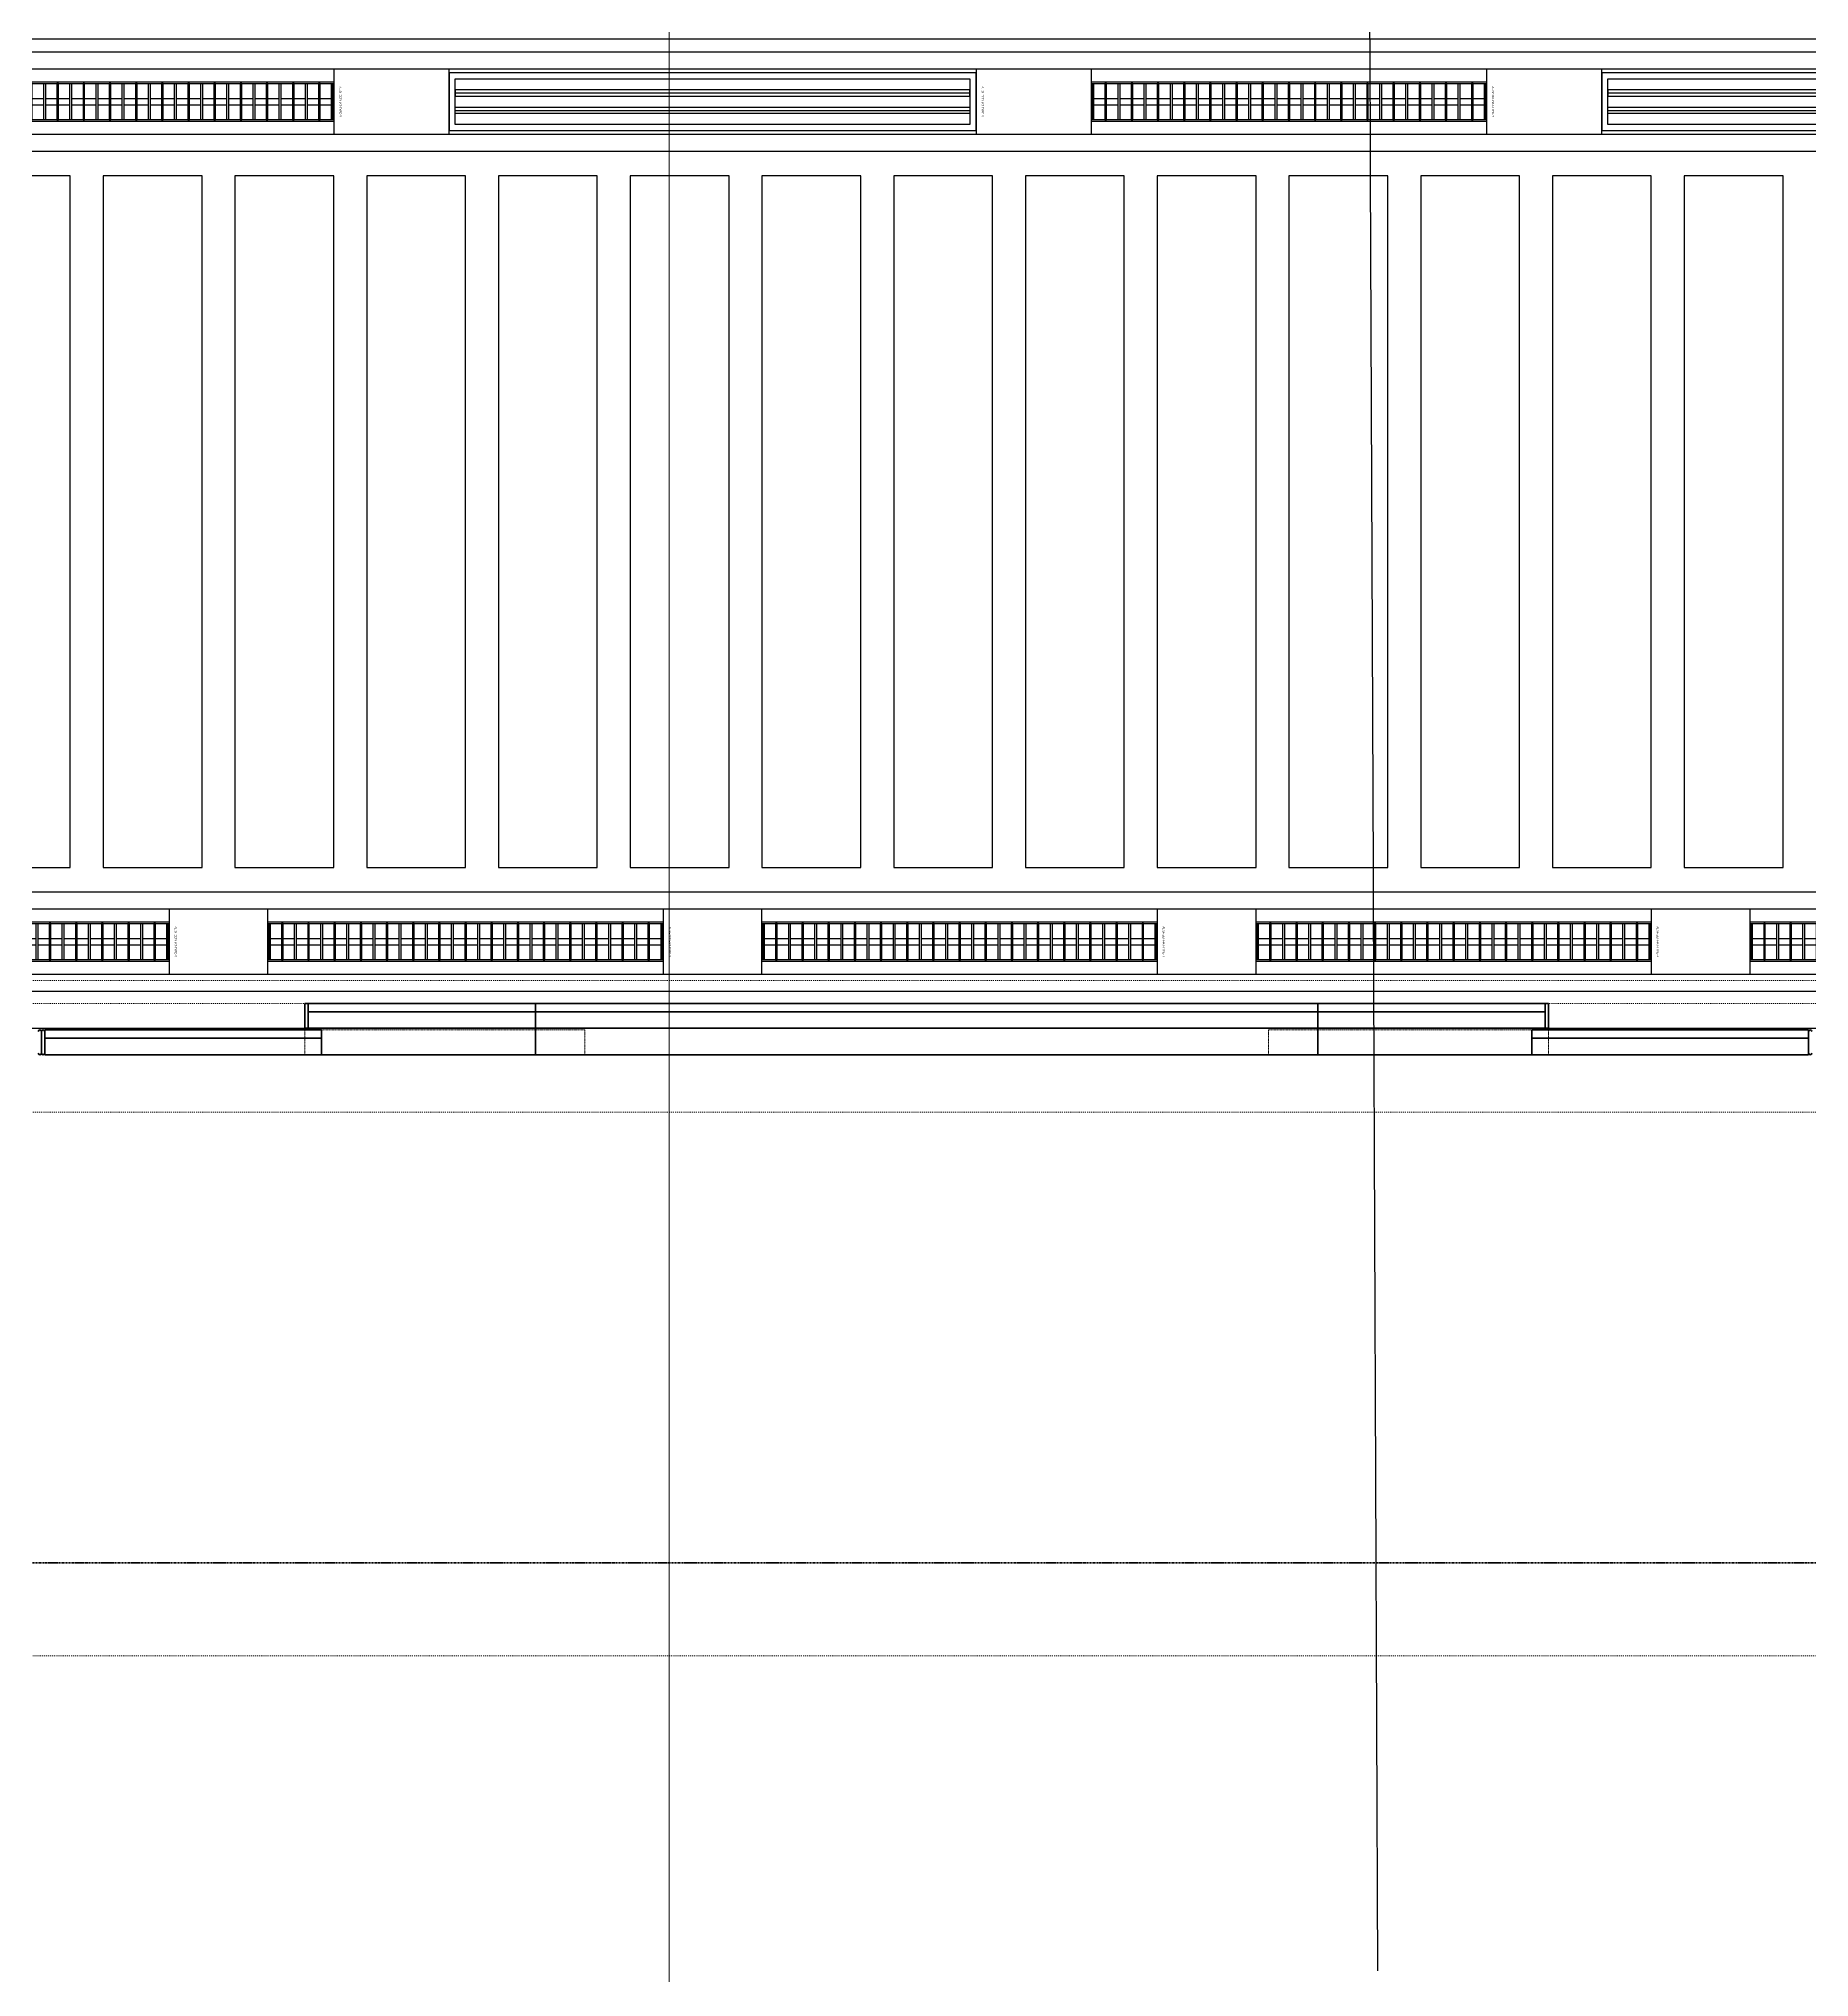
# Model space of a CAD drawing. Header units: millimetres. Extents: x -794868 to -715506, y -16735 to 22434.
# Drawn here: x -755128 to -749753, y -2857 to 3028 of the extents above; entities that cross this region are included whole.
import ezdxf
from ezdxf.enums import TextEntityAlignment as Align
from ezdxf.xclip import XClip

# ---------------------------------------------------------------- set-up
doc = ezdxf.new("R2010")
doc.units = ezdxf.units.MM
doc.header["$XCLIPFRAME"] = 0
for name, pattern in [('DASH', [6.35, 3.175, -3.175]), ('DPA_Grid _ Level 100', [10, 5.5, -1.6, 1.3, -1.6]), ('DPA_Hidden 500', [1.4, 0.8, -0.6])]:
    doc.linetypes.add(name, pattern=pattern)
for name, color, linetype in [('000 - WIPEOUT', 250, 'Continuous'), ('001 - ASCESSORIES', 251, 'Continuous'), ('A04_TUBE SERIES', 2, 'Continuous'), ('A11_ALU.SOLID SHEET', 2, 'Continuous')]:
    doc.layers.add(name, color=color, linetype=linetype)
for name, color, linetype, lineweight in [('A-ANNO-NOTE', 3, 'Continuous', 25), ('A-GENM', 1, 'Continuous', 9), ('A-GENM-HDLN', 2, 'DPA_Hidden 500', 9), ('G-ANNO-SECL', 3, 'Continuous', 9), ('G-ANNO-TEXT', 3, 'Continuous', 9), ('Q-SPCQ', 2, 'Continuous', 35), ('Q-SPCQ-HDLN', 2, 'DASH', 9)]:
    doc.layers.add(name, color=color, linetype=linetype, lineweight=lineweight)

# ---------------------------------------------------------------- blocks, each defined once
blk = doc.blocks.new('DPA_Speciality_PlatformScreenDoor - Length_135300-12767973-4262-01 ENLARGED UPPER PLATFORM LEVEL - REFLECTED CEILING PLAN - SHEET 3')
at = {"layer": 'A-GENM'}
for p, q in [((33212.5, -250), (33014.7, -250)), ((33014.7, -250), (33212.5, -250)), ((33107.5, -250), (33017.5, -250)), ((33017.5, -250), (33107.5, -250)), ((33117.5, -250), (33207.5, -250)), ((33207.5, -250), (33117.5, -250)), ((37587.5, -250), (37785.3, -250)), ((37785.3, -250), (37587.5, -250)), ((37682.5, -250), (37592.5, -250)), ((37592.5, -250), (37682.5, -250)), ((37692.5, -250), (37782.5, -250)), ((37782.5, -250), (37692.5, -250)), ((33765.3, -330), (33889.1, -330)), ((33775.9, -330), (33829, -330)), ((33825.4, -330), (33878.5, -330)), ((35365.3, -330), (35489.1, -330)), ((35375.9, -330), (35429, -330)), ((35425.4, -330), (35478.5, -330))]:
    blk.add_line(p, q, dxfattribs=at)
at = {"layer": 'A-GENM-HDLN'}
for p, q in [((33512.5, -175), (33512.5, -250)), ((33512.5, -175), (34362.5, -175)), ((34362.5, -250), (34362.5, -175)), ((36437.5, -250), (36437.5, -175)), ((37287.5, -175), (36437.5, -175)), ((37287.5, -175), (37287.5, -250)), ((33512.5, -250), (34362.5, -250)), ((37287.5, -250), (36437.5, -250))]:
    blk.add_line(p, q, dxfattribs=at)
at = {"layer": 'Q-SPCQ', "linetype": 'DASH', "lineweight": 9}
blk.add_line((3946, 1650), (73451.3, 1650), dxfattribs=at)
at = {"layer": 'Q-SPCQ'}
for p, q in [((33562.5, -175), (32722.5, -175)), ((32722.5, -175), (33562.5, -175)), ((32722.5, -175), (32722.5, -225)), ((32722.5, -175), (32722.5, -225)), ((32752.5, -175), (33532.5, -175)), ((33532.5, -175), (32752.5, -175)), ((33532.5, -175), (32752.5, -175)), ((32752.5, -175), (33532.5, -175)), ((33512.5, -175), (34212.5, -175)), ((33562.5, -225), (33562.5, -175)), ((33562.5, -175), (33562.5, -225)), ((34212.5, -175), (34212.5, -330)), ((34212.5, -175), (36587.5, -175)), ((34212.5, -330), (34212.5, -175)), ((34212.5, -200), (34212.5, -175.9)), ((34212.5, -175.9), (34212.5, -200)), ((36587.5, -175), (36587.5, -330)), ((36587.5, -175), (37287.5, -175)), ((36587.5, -330), (36587.5, -175)), ((36587.5, -200), (36587.5, -175.9)), ((36587.5, -175.9), (36587.5, -200)), ((37237.5, -175), (38077.5, -175)), ((38077.5, -175), (37237.5, -175)), ((37237.5, -175), (37237.5, -225)), ((37237.5, -225), (37237.5, -175)), ((38047.5, -175), (37267.5, -175)), ((37267.5, -175), (38047.5, -175)), ((37267.5, -175), (38047.5, -175)), ((38047.5, -175), (37267.5, -175)), ((38077.5, -225), (38077.5, -175)), ((38077.5, -225), (38077.5, -175)), ((32722.5, -245), (32722.5, -180)), ((32722.5, -180), (32722.5, -245)), ((32722.5, -225), (33562.5, -225)), ((33562.5, -225), (32722.5, -225)), ((32722.5, -250), (32722.5, -225)), ((32722.5, -225), (32722.5, -250)), ((33562.5, -225), (32722.5, -225)), ((32722.5, -225), (32722.5, -250)), ((32722.5, -250), (32722.5, -225)), ((32722.5, -225), (33562.5, -225)), ((33562.5, -225), (32722.5, -225)), ((32722.5, -225), (33562.5, -225)), ((33532.5, -225), (32752.5, -225)), ((32752.5, -225), (33532.5, -225)), ((32752.5, -225), (33532.5, -225)), ((33532.5, -225), (32752.5, -225)), ((33512.5, -225), (32772.5, -225)), ((32772.5, -225), (33512.5, -225)), ((33512.5, -225), (32772.5, -225)), ((32772.5, -225), (33512.5, -225)), ((33562.5, -225), (33562.5, -250)), ((33562.5, -225), (33562.5, -250)), ((33562.5, -250), (33562.5, -225)), ((33562.5, -225), (33562.5, -250)), ((34212.5, -305), (34212.5, -200)), ((34212.5, -200), (34212.5, -305)), ((36587.5, -305), (36587.5, -200)), ((36587.5, -200), (36587.5, -305)), ((38077.5, -225), (37237.5, -225)), ((37237.5, -225), (38077.5, -225)), ((37237.5, -250), (37237.5, -225)), ((37237.5, -250), (37237.5, -225)), ((38077.5, -225), (37237.5, -225)), ((37237.5, -225), (37237.5, -250)), ((37237.5, -250), (37237.5, -225)), ((37237.5, -225), (38077.5, -225)), ((37237.5, -225), (38077.5, -225)), ((38077.5, -225), (37237.5, -225)), ((37267.5, -225), (38047.5, -225)), ((38047.5, -225), (37267.5, -225)), ((38047.5, -225), (37267.5, -225)), ((37267.5, -225), (38047.5, -225)), ((37287.5, -225), (38027.5, -225)), ((38027.5, -225), (37287.5, -225)), ((37287.5, -225), (38027.5, -225)), ((38027.5, -225), (37287.5, -225)), ((38077.5, -180), (38077.5, -245)), ((38077.5, -245), (38077.5, -180)), ((38077.5, -225), (38077.5, -250)), ((38077.5, -250), (38077.5, -225)), ((38077.5, -250), (38077.5, -225)), ((38077.5, -225), (38077.5, -250)), ((38087.5, -245), (38087.5, -180)), ((38087.5, -180), (38087.5, -245)), ((38087.5, -180), (38087.5, -245)), ((38087.5, -245), (38087.5, -180)), ((32722.5, -250), (33562.5, -250)), ((33562.5, -250), (32722.5, -250)), ((32722.5, -250), (33562.5, -250)), ((33562.5, -250), (32722.5, -250)), ((33512.5, -250), (32772.5, -250)), ((32772.5, -250), (33512.5, -250)), ((33512.5, -250), (32772.5, -250)), ((32772.5, -250), (33512.5, -250)), ((33512.5, -305), (33512.5, -250)), ((33512.5, -250), (33512.5, -330)), ((33522.5, -255), (33512.5, -255)), ((33512.5, -255), (33512.5, -330)), ((33512.5, -330), (33512.5, -255)), ((33512.5, -255), (33522.5, -255)), ((33522.5, -330), (33522.5, -255)), ((33522.5, -255), (33522.5, -330)), ((34212.5, -255), (33522.5, -255)), ((33522.5, -255), (34212.5, -255)), ((33522.5, -255), (33522.5, -305)), ((33522.5, -255), (33522.5, -305)), ((33572.5, -255), (34152.5, -255)), ((34152.5, -255), (33572.5, -255)), ((34162.5, -255), (33572.5, -255)), ((33572.5, -255), (34162.5, -255)), ((36587.5, -255), (34212.5, -255)), ((34212.5, -255), (36587.5, -255)), ((34212.5, -255), (34212.5, -305)), ((34212.5, -255), (34212.5, -305)), ((34212.5, -305), (34212.5, -255)), ((34212.5, -255), (34212.5, -305)), ((36537.5, -255), (34262.5, -255)), ((34262.5, -255), (36537.5, -255)), ((34272.5, -255), (36526.6, -255)), ((36526.6, -255), (34272.5, -255)), ((36587.5, -255), (37277.5, -255)), ((37277.5, -255), (36587.5, -255)), ((36587.5, -255), (36587.5, -305)), ((36587.5, -305), (36587.5, -255)), ((36587.5, -305), (36587.5, -255)), ((36587.5, -255), (36587.5, -305)), ((36637.5, -255), (37227.5, -255)), ((37227.5, -255), (36637.5, -255)), ((37227.5, -255), (36647.5, -255)), ((36647.5, -255), (37227.5, -255)), ((38077.5, -250), (37237.5, -250)), ((37237.5, -250), (38077.5, -250)), ((37237.5, -250), (38077.5, -250)), ((38077.5, -250), (37237.5, -250)), ((37277.5, -255), (37277.5, -330)), ((37287.5, -255), (37277.5, -255)), ((37277.5, -255), (37287.5, -255)), ((37277.5, -330), (37277.5, -255)), ((37277.5, -305), (37277.5, -255)), ((37277.5, -305), (37277.5, -255)), ((37287.5, -250), (38027.5, -250)), ((38027.5, -250), (37287.5, -250)), ((37287.5, -250), (38027.5, -250)), ((38027.5, -250), (37287.5, -250)), ((37287.5, -330), (37287.5, -250)), ((37287.5, -250), (37287.5, -305)), ((37287.5, -330), (37287.5, -255)), ((37287.5, -255), (37287.5, -330)), ((33512.5, -329.1), (33512.5, -305)), ((33512.5, -330), (34212.5, -330)), ((33512.5, -330), (33522.5, -330)), ((33522.5, -330), (33512.5, -330)), ((34212.5, -305), (33522.5, -305)), ((33522.5, -305), (34202.5, -305)), ((33522.5, -305), (33522.5, -330)), ((33522.5, -305), (33522.5, -330)), ((33522.5, -305), (34202.5, -305)), ((34202.5, -305), (33522.5, -305)), ((33522.5, -330), (33522.5, -305)), ((33522.5, -305), (33522.5, -330)), ((34212.5, -305), (33522.5, -305)), ((33522.5, -305), (34212.5, -305)), ((34202.5, -330), (33522.5, -330)), ((33522.5, -330), (34212.5, -330)), ((33522.5, -330), (34202.5, -330)), ((34202.5, -330), (33522.5, -330)), ((34152.5, -305), (33572.5, -305)), ((33572.5, -305), (34152.5, -305)), ((34152.5, -305), (33572.5, -305)), ((33572.5, -305), (34152.5, -305)), ((34162.5, -305), (33572.5, -305)), ((33572.5, -305), (34162.5, -305)), ((33572.5, -305), (34152.5, -305)), ((34152.5, -305), (33572.5, -305)), ((34152.5, -330), (33572.5, -330)), ((33572.5, -330), (34152.5, -330)), ((34152.5, -330), (33572.5, -330)), ((33572.5, -330), (34152.5, -330)), ((34202.5, -305), (34212.5, -305)), ((34212.5, -330), (34202.5, -330)), ((34212.5, -329.1), (34212.5, -305)), ((36587.5, -305), (34212.5, -305)), ((34212.5, -305), (34222.5, -305)), ((34212.5, -330), (34212.5, -305)), ((34212.5, -305), (34212.5, -330)), ((36587.5, -305), (34212.5, -305)), ((34212.5, -305), (36587.5, -305)), ((34212.5, -305), (34212.5, -329.1)), ((34212.5, -330), (34212.5, -305)), ((34212.5, -305), (34212.5, -330)), ((34212.5, -330), (36587.5, -330)), ((34222.5, -330), (34212.5, -330)), ((34212.5, -330), (36587.5, -330)), ((34222.5, -305), (36577.5, -305)), ((34222.5, -305), (36577.5, -305)), ((36577.5, -305), (34222.5, -305)), ((36577.5, -330), (34222.5, -330)), ((34222.5, -330), (36577.5, -330)), ((36577.5, -330), (34222.5, -330)), ((36537.5, -305), (34262.5, -305)), ((34262.5, -305), (36537.5, -305)), ((36526.6, -305), (34272.5, -305)), ((34272.5, -305), (36526.6, -305)), ((36526.6, -305), (34272.5, -305)), ((34272.5, -305), (36526.6, -305)), ((34272.5, -305), (36526.6, -305)), ((36526.6, -305), (34272.5, -305)), ((36526.6, -330), (34272.5, -330)), ((34272.5, -330), (36526.6, -330)), ((36526.6, -330), (34272.5, -330)), ((34272.5, -330), (36526.6, -330)), ((36577.5, -305), (36587.5, -305)), ((36587.5, -330), (36577.5, -330)), ((36587.5, -329.1), (36587.5, -305)), ((36587.5, -305), (36597.5, -305)), ((37277.5, -305), (36587.5, -305)), ((36587.5, -305), (36587.5, -330)), ((36587.5, -330), (36587.5, -305)), ((36587.5, -305), (37277.5, -305)), ((37277.5, -305), (36587.5, -305)), ((36587.5, -305), (36587.5, -329.1)), ((36587.5, -330), (36587.5, -305)), ((36587.5, -305), (36587.5, -330)), ((36587.5, -330), (37287.5, -330)), ((36587.5, -330), (37277.5, -330)), ((36597.5, -330), (36587.5, -330)), ((36597.5, -305), (37277.5, -305)), ((37277.5, -305), (36597.5, -305)), ((36597.5, -305), (37277.5, -305)), ((37277.5, -330), (36597.5, -330)), ((37277.5, -330), (36597.5, -330)), ((36597.5, -330), (37277.5, -330)), ((36637.5, -305), (37227.5, -305)), ((37227.5, -305), (36637.5, -305)), ((36647.5, -305), (37227.5, -305)), ((37227.5, -305), (36647.5, -305)), ((36647.5, -305), (37227.5, -305)), ((37227.5, -305), (36647.5, -305)), ((37227.5, -305), (36647.5, -305)), ((36647.5, -305), (37227.5, -305)), ((36647.5, -330), (37227.5, -330)), ((37227.5, -330), (36647.5, -330)), ((36647.5, -330), (37227.5, -330)), ((37227.5, -330), (36647.5, -330)), ((37277.5, -330), (37277.5, -305)), ((37277.5, -330), (37277.5, -305)), ((37277.5, -305), (37277.5, -330)), ((37277.5, -330), (37277.5, -305)), ((37277.5, -330), (37287.5, -330)), ((37287.5, -330), (37277.5, -330)), ((37287.5, -305), (37287.5, -329.1))]:
    blk.add_line(p, q, dxfattribs=at)
for centre, start, end in [((32717.5, -180), 0, 180), ((32717.5, -180), 0, 45), ((38082.5, -180), 0, 180), ((38082.5, -180), 135, 180), ((38082.5, -180), 60, 120), ((38092.5, -180), 0, 180), ((38092.5, -180), 60, 120), ((38082.5, -180), 360, 30), ((38092.5, -180), 150, 180), ((32717.5, -245), 180, 360), ((32717.5, -245), 330, 360), ((38082.5, -245), 180, 210), ((38082.5, -245), 180, 0), ((38082.5, -245), 240, 300), ((38082.5, -245), 330, 0), ((38092.5, -245), 180, 210), ((38092.5, -245), 180, 360), ((38092.5, -245), 240, 300)]:
    blk.add_arc(centre, 5, start, end, dxfattribs=at)
at = {"layer": 'Q-SPCQ-HDLN'}
for p, q in [((73451.3, 0), (3946, 0)), ((73451.3, -330), (3946, -330)), ((73451.3, -400), (3946, -400))]:
    blk.add_line(p, q, dxfattribs=at)
blk = doc.blocks.new('*U695')
at = {"color": 1}
blk.add_wipeout([(600, -60), (-600, -60), (-600, 60), (600, 60)], dxfattribs=at).dxf.layer = '000 - WIPEOUT'
at = {"layer": '001 - ASCESSORIES', "color": 0}
blk.add_lwpolyline([(600, -60), (-600, -60), (-600, 60), (600, 60)], close=True, dxfattribs=at)
at = {"layer": '001 - ASCESSORIES'}
for points in [[(-593.5, -55), (-598.5, -55), (-598.5, 55), (-593.5, 55)], [(595, -55), (-595, -55), (-595, 55), (595, 55)], [(-558.8, -55), (-553.8, -55), (-553.8, 55), (-558.8, 55)], [(-514, -55), (-519, -55), (-519, 55), (-514, 55)], [(-479.3, -55), (-474.3, -55), (-474.3, 55), (-479.3, 55)], [(-434.6, -55), (-439.6, -55), (-439.6, 55), (-434.6, 55)], [(-399.8, -55), (-394.8, -55), (-394.8, 55), (-399.8, 55)], [(-355.1, -55), (-360.1, -55), (-360.1, 55), (-355.1, 55)], [(-320.4, -55), (-315.4, -55), (-315.4, 55), (-320.4, 55)], [(-275.6, -55), (-280.6, -55), (-280.6, 55), (-275.6, 55)], [(-240.9, -55), (-235.9, -55), (-235.9, 55), (-240.9, 55)], [(-196.2, -55), (-201.2, -55), (-201.2, 55), (-196.2, 55)], [(-161.4, -55), (-156.4, -55), (-156.4, 55), (-161.4, 55)], [(-116.7, -55), (-121.7, -55), (-121.7, 55), (-116.7, 55)], [(-82, -55), (-77, -55), (-77, 55), (-82, 55)], [(-37.2, -55), (-42.2, -55), (-42.2, 55), (-37.2, 55)], [(-2.5, -55), (2.5, -55), (2.5, 55), (-2.5, 55)], [(42.2, -55), (37.2, -55), (37.2, 55), (42.2, 55)], [(77, -55), (82, -55), (82, 55), (77, 55)], [(121.7, -55), (116.7, -55), (116.7, 55), (121.7, 55)], [(156.4, -55), (161.4, -55), (161.4, 55), (156.4, 55)], [(201.2, -55), (196.2, -55), (196.2, 55), (201.2, 55)], [(235.9, -55), (240.9, -55), (240.9, 55), (235.9, 55)], [(280.6, -55), (275.6, -55), (275.6, 55), (280.6, 55)], [(315.4, -55), (320.4, -55), (320.4, 55), (315.4, 55)], [(360.1, -55), (355.1, -55), (355.1, 55), (360.1, 55)], [(394.8, -55), (399.8, -55), (399.8, 55), (394.8, 55)], [(439.6, -55), (434.6, -55), (434.6, 55), (439.6, 55)], [(474.3, -55), (479.3, -55), (479.3, 55), (474.3, 55)], [(519, -55), (514, -55), (514, 55), (519, 55)], [(553.8, -55), (558.8, -55), (558.8, 55), (553.8, 55)], [(598.5, -55), (593.5, -55), (593.5, 55), (598.5, 55)]]:
    blk.add_lwpolyline(points, close=True, dxfattribs=at)
for points in [[(-593.5, 10), (-558.8, 10)], [(-553.8, 10), (-519, 10)], [(-514, 10), (-479.3, 10)], [(-474.3, 10), (-439.6, 10)], [(-434.6, 10), (-399.8, 10)], [(-394.8, 10), (-360.1, 10)], [(-355.1, 10), (-320.4, 10)], [(-315.4, 10), (-280.6, 10)], [(-275.6, 10), (-240.9, 10)], [(-235.9, 10), (-201.2, 10)], [(-196.2, 10), (-161.4, 10)], [(-156.4, 10), (-121.7, 10)], [(-116.7, 10), (-82, 10)], [(-77, 10), (-42.2, 10)], [(-37.2, 10), (-2.5, 10)], [(2.5, 10), (37.2, 10)], [(42.2, 10), (77, 10)], [(82, 10), (116.7, 10)], [(121.7, 10), (156.4, 10)], [(161.4, 10), (196.2, 10)], [(201.2, 10), (235.9, 10)], [(240.9, 10), (275.6, 10)], [(280.6, 10), (315.4, 10)], [(320.4, 10), (355.1, 10)], [(360.1, 10), (394.8, 10)], [(399.8, 10), (434.6, 10)], [(439.6, 10), (474.3, 10)], [(479.3, 10), (514, 10)], [(519, 10), (553.8, 10)], [(558.8, 10), (593.5, 10)], [(-593.5, -10), (-558.8, -10)], [(-553.8, -10), (-519, -10)], [(-514, -10), (-479.3, -10)], [(-474.3, -10), (-439.6, -10)], [(-434.6, -10), (-399.8, -10)], [(-394.8, -10), (-360.1, -10)], [(-355.1, -10), (-320.4, -10)], [(-315.4, -10), (-280.6, -10)], [(-275.6, -10), (-240.9, -10)], [(-235.9, -10), (-201.2, -10)], [(-196.2, -10), (-161.4, -10)], [(-156.4, -10), (-121.7, -10)], [(-116.7, -10), (-82, -10)], [(-77, -10), (-42.2, -10)], [(-37.2, -10), (-2.5, -10)], [(2.5, -10), (37.2, -10)], [(42.2, -10), (77, -10)], [(82, -10), (116.7, -10)], [(121.7, -10), (156.4, -10)], [(161.4, -10), (196.2, -10)], [(201.2, -10), (235.9, -10)], [(240.9, -10), (275.6, -10)], [(280.6, -10), (315.4, -10)], [(320.4, -10), (355.1, -10)], [(360.1, -10), (394.8, -10)], [(399.8, -10), (434.6, -10)], [(439.6, -10), (474.3, -10)], [(479.3, -10), (514, -10)], [(519, -10), (553.8, -10)], [(558.8, -10), (593.5, -10)]]:
    blk.add_lwpolyline(points, dxfattribs=at)
blk = doc.blocks.new('*U698')
at = {"layer": 'A11_ALU.SOLID SHEET', "color": 0}
blk.add_lwpolyline([(350, -98.8), (350, 98.8), (0, 98.8), (0, -98.8)], close=True, dxfattribs=at)
at = {"layer": 'Defpoints', "color": 250}
blk.add_point((0, 0), dxfattribs=at)
blk.add_text('AL.SHEET-HAT-TYPE-R', height=6, rotation=270, dxfattribs=at).set_placement((15, 0), align=Align.BOTTOM_CENTER)
blk = doc.blocks.new('*U700')
at = {"layer": '001 - ASCESSORIES', "color": 0, "linetype": 'ByBlock'}
blk.add_lwpolyline([(800, 87.5), (-800, 87.5), (-800, -87.5), (800, -87.5)], close=True, dxfattribs=at)
at = {"layer": '001 - ASCESSORIES', "linetype": 'ByBlock'}
for points in [[(-781.5, 69), (781.5, 69), (781.5, -69), (-781.5, -69)], [(781.5, 36.3), (-781.5, 36.3), (-781.5, 16.3), (781.5, 16.3)], [(-781.5, -16.3), (781.5, -16.3), (781.5, -36.3), (-781.5, -36.3)]]:
    blk.add_lwpolyline(points, close=True, dxfattribs=at)
for points in [[(781.5, 26.3), (-781.5, 26.3)], [(-781.5, -26.3), (781.5, -26.3)]]:
    blk.add_lwpolyline(points, dxfattribs=at)
blk = doc.blocks.new('*U703')
at = {"layer": 'A11_ALU.SOLID SHEET', "color": 0}
blk.add_lwpolyline([(300, -98.8), (300, 98.8), (0, 98.8), (0, -98.8)], close=True, dxfattribs=at)
at = {"layer": 'Defpoints', "color": 250}
blk.add_point((0, 0), dxfattribs=at)
blk.add_text('AL.SHEET-HAT-TYPE-R', height=6, rotation=270, dxfattribs=at).set_placement((15, 0), align=Align.BOTTOM_CENTER)
blk = doc.blocks.new('*U721')
blk.add_attdef('EXTR.OVL-LENGTH_', (-25, -59.1), '', height=5)
blk.add_wipeout([(-25, 0), (25, 0), (25, 67400), (-25, 67400)]).dxf.layer = '000 - WIPEOUT'
at = {"layer": 'A04_TUBE SERIES', "color": 0}
blk.add_lwpolyline([(-25, 0), (25, 0), (25, 67400), (-25, 67400)], close=True, dxfattribs=at)
blk = doc.blocks.new('*U723')
blk.add_attdef('EXTR.OVL-LENGTH_', (-25, -59.1), '', height=5)
blk.add_wipeout([(-25, 0), (25, 0), (25, 67400), (-25, 67400)]).dxf.layer = '000 - WIPEOUT'
at = {"layer": 'A04_TUBE SERIES', "color": 0}
blk.add_lwpolyline([(-25, 0), (25, 0), (25, 67400), (-25, 67400)], close=True, dxfattribs=at)
blk = doc.blocks.new('*U725')
blk.add_attdef('EXTR.OVL-LENGTH_', (-25, -59.1), '', height=5)
blk.add_wipeout([(-25, 0), (25, 0), (25, 67400), (-25, 67400)]).dxf.layer = '000 - WIPEOUT'
at = {"layer": 'A04_TUBE SERIES', "color": 0}
blk.add_lwpolyline([(-25, 0), (25, 0), (25, 67400), (-25, 67400)], close=True, dxfattribs=at)
blk = doc.blocks.new('*U847')
at = {"color": 3}
for points in [[(-1050, 1150), (1050, 1150), (1050, 850), (-1050, 850)], [(-1050, 750), (1050, 750), (1050, 450), (-1050, 450)], [(-1050, 350), (1050, 350), (1050, 50), (-1050, 50)], [(-1050, -50), (1050, -50), (1050, -350), (-1050, -350)], [(-1050, -450), (1050, -450), (1050, -750), (-1050, -750)], [(-1050, -850), (1050, -850), (1050, -1150), (-1050, -1150)], [(-1050, -1250), (1050, -1250), (1050, -1550), (-1050, -1550)], [(-1050, -1650), (1050, -1650), (1050, -1950), (-1050, -1950)], [(-1050, -2050), (1050, -2050), (1050, -2350), (-1050, -2350)], [(-1050, -2450), (1050, -2450), (1050, -2750), (-1050, -2750)], [(-1050, -2850), (1050, -2850), (1050, -3150), (-1050, -3150)], [(-1050, -3250), (1050, -3250), (1050, -3550), (-1050, -3550)], [(-1050, -3650), (1050, -3650), (1050, -3950), (-1050, -3950)], [(-1050, -4050), (1050, -4050), (1050, -4350), (-1050, -4350)]]:
    blk.add_wipeout(points, dxfattribs=at).dxf.layer = '000 - WIPEOUT'
at = {"layer": 'A11_ALU.SOLID SHEET', "color": 0, "linetype": 'ByBlock'}
for points in [[(-1050, 850), (1050, 850), (1050, 1150), (-1050, 1150)], [(-1050, 450), (1050, 450), (1050, 750), (-1050, 750)], [(-1050, 50), (1050, 50), (1050, 350), (-1050, 350)], [(-1050, -350), (1050, -350), (1050, -50), (-1050, -50)], [(-1050, -750), (1050, -750), (1050, -450), (-1050, -450)], [(-1050, -1150), (1050, -1150), (1050, -850), (-1050, -850)], [(-1050, -1550), (1050, -1550), (1050, -1250), (-1050, -1250)], [(-1050, -1950), (1050, -1950), (1050, -1650), (-1050, -1650)], [(-1050, -2350), (1050, -2350), (1050, -2050), (-1050, -2050)], [(-1050, -2750), (1050, -2750), (1050, -2450), (-1050, -2450)], [(-1050, -3150), (1050, -3150), (1050, -2850), (-1050, -2850)], [(-1050, -3550), (1050, -3550), (1050, -3250), (-1050, -3250)], [(-1050, -3950), (1050, -3950), (1050, -3650), (-1050, -3650)], [(-1050, -4350), (1050, -4350), (1050, -4050), (-1050, -4050)]]:
    blk.add_lwpolyline(points, close=True, dxfattribs=at)
blk = doc.blocks.new('*U2281')
blk.add_lwpolyline([(27650, -552), (-107450, -552), (-107450, -3555), (27650, -3555)], close=True)
for p in [(-8400, -742), (-8400, -742), (-4900, -742), (-4900, -742)]:
    blk.add_blockref('*U700', p)
at = {"layer": 'A11_ALU.SOLID SHEET', "color": 1}
for name, p in [('*U698', (-7600, -742)), ('*U703', (-10050, -3292)), ('*U703', (-7050, -3292))]:
    blk.add_blockref(name, p, dxfattribs=at)
for p in [(-10150, -742), (-6650, -742), (-10650, -3292), (-9150, -3292), (-6150, -3292)]:
    blk.add_blockref('*U695', p)
at = {"layer": 'A11_ALU.SOLID SHEET', "color": 0, "linetype": 'ByBlock', "rotation": 270}
blk.add_blockref('*U847', (-6300, -2017), dxfattribs=at)
at = {"layer": 'A11_ALU.SOLID SHEET', "color": 1}
for name, p in [('*U698', (-9550, -742)), ('*U698', (-7600, -742)), ('*U698', (-6050, -742)), ('*U703', (-8550, -3292)), ('*U703', (-5550, -3292))]:
    blk.add_blockref(name, p, dxfattribs=at)
for p in [(-10150, -742), (-6650, -742), (-7650, -3292), (-4650, -3292)]:
    blk.add_blockref('*U695', p)
at = {"layer": 'A04_TUBE SERIES', "color": 0, "linetype": 'ByBlock', "rotation": 270}
for p in [(-39850, -3167), (-39850, -3417)]:
    blk.add_blockref('*U725', p, dxfattribs=at)
at = {"layer": 'A11_ALU.SOLID SHEET', "color": 1}
for p in [(-9550, -742), (-6050, -742)]:
    blk.add_blockref('*U698', p, dxfattribs=at)
at = {"layer": 'A04_TUBE SERIES', "color": 0, "linetype": 'ByBlock', "rotation": 270}
for name, p in [('*U721', (-39850, -617)), ('*U723', (-39850, -867))]:
    blk.add_blockref(name, p, dxfattribs=at)

msp = doc.modelspace()

# ---------------------------------------------------------------- linework, layer by layer
at = {"layer": 'G-ANNO-SECL', "linetype": 'DPA_Grid _ Level 100', "lineweight": 50}
msp.add_line((-790897.2, -1598.3), (-718440.1, -1598.3), dxfattribs=at)

# ---------------------------------------------------------------- block references
at = {"layer": 'A11_ALU.SOLID SHEET'}
ref = msp.add_blockref('*U2281', (-744682.4, 3579), dxfattribs=at)
XClip(ref).set_block_clipping_path([(-45801.3280238605, -9620.0077451947), (23704.0078937773, 10334.9999958097)])

# ---------------------------------------------------------------- next in the draw order: linework, layer by layer
at = {"layer": 'A-ANNO-NOTE'}
msp.add_line((-751089, 3430.6), (-751063.8, -2837.4), dxfattribs=at)
at = {"layer": 'G-ANNO-TEXT', "color": 10}
msp.add_line((-753213.8, 3568), (-753213.8, -2871.1), dxfattribs=at)

# ---------------------------------------------------------------- next in the draw order: block references
at = {"layer": 'Q-SPCQ', "rotation": 180}
msp.add_blockref('DPA_Speciality_PlatformScreenDoor - Length_135300-12767973-4262-01 ENLARGED UPPER PLATFORM LEVEL - REFLECTED CEILING PLAN - SHEET 3', (-717032.4, -231), dxfattribs=at)

doc.saveas('drawing.dxf')
